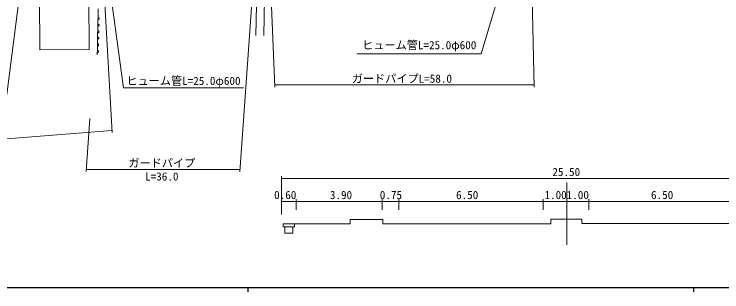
# Model space of a CAD drawing. Units: millimetres, scale not verified, with parts at other scales. Extents: x 40000 to 680000, y 20000 to 380000.
# Drawn here: x 215621 to 374361, y 204000 to 266209 of the extents above; entities that cross this region are included whole.
import ezdxf
from ezdxf.enums import TextEntityAlignment as Align

# ---------------------------------------------------------------- set-up
doc = ezdxf.new("R2010")
doc.units = ezdxf.units.MM
doc.header["$LTSCALE"] = 1000
for name, color, linetype, lineweight in [('M-BGD', 7, 'Continuous', 13), ('M-STR-HTXT', 7, 'Continuous', 13), ('M-TTL-BAND', 7, 'Continuous', 25)]:
    doc.layers.add(name, color=color, linetype=linetype, lineweight=lineweight)
doc.styles.add('ＭＳ ゴシック', font='')
doc.styles.get('ＭＳ ゴシック').set_extended_font_data('MS Gothic')

msp = doc.modelspace()

# ---------------------------------------------------------------- linework, layer by layer
at = {"layer": 'M-BGD'}
for p, q in [((221237, 277234), (221404, 258204)), ((232444, 258301), (232277, 277330)), ((271628, 261409), (271854, 274755)), ((234470, 267439), (234440, 265966)), ((234440, 265966), (234410, 264493)), ((234410, 264493), (234380, 263020)), ((234380, 263020), (234350, 261547)), ((234350, 261547), (234320, 260073)), ((234320, 260073), (234290, 258600)), ((221404, 258204), (232444, 258301)), ((234290, 258600), (234259, 257127)), ((275605, 221342), (275605, 229888)), ((339573, 228490), (339573, 214523)), ((402699, 224228), (275605, 224228)), ((278914, 222399), (278914, 224728)), ((298190, 222399), (298190, 224728)), ((301943, 222399), (301943, 224728)), ((334316, 222399), (334316, 224728)), ((344558, 222399), (344558, 224728)), ((276358, 217129), (276358, 218529)), ((278166, 218529), (278166, 217120)), ((276358, 217129), (278166, 217120))]:
    msp.add_line(p, q, dxfattribs=at)
for points in [[(234815, 284298), (270399, 288824), (269851, 261433)], [(207846, 277872), (211841, 277291), (211423, 274232), (217209, 273353), (213984, 248207)], [(275605, 229388), (402699, 229388), (402699, 221156)], [(275976, 219204), (290997, 219204), (290997, 220232), (298320, 220232), (298320, 219199), (336007, 219199), (336007, 220265), (342928, 220265), (342928, 219293), (380354, 219293), (380354, 220264), (387994, 220264), (387994, 219296), (402786, 219296), (402786, 218379), (400338, 218379), (400338, 219296)], [(275976, 219204), (275976, 218529), (278512, 218529), (278512, 219204)]]:
    msp.add_lwpolyline(points, dxfattribs=at)
for centre, start, end in [((234475, 265229), 257.43604, 100.2214), ((234444, 263755), 257.436, 100.22144), ((234414, 262282), 257.43604, 100.2214), ((234384, 260809), 257.43672, 100.22067), ((234354, 259336), 257.43604, 100.2214), ((234324, 257863), 257.43604, 100.2214)]:
    msp.add_arc(centre, 250, start, end, dxfattribs=at)
at = {"layer": 'M-STR-HTXT'}
for p, q in [((331274, 297189), (332238, 249849)), ((272407, 289818), (274071, 249849)), ((270354, 288525), (266218, 230919)), ((234986, 286024), (237584, 239662)), ((274051, 250348), (332228, 250349)), ((232580, 242862), (231788, 230925)), ((118904, 230644), (237556, 240161)), ((231821, 231424), (266254, 231418))]:
    msp.add_line(p, q, dxfattribs=at)
for points in [[(292580, 257323), (320408, 257323), (333386, 300963)], [(235157, 286358), (240158, 249682), (267066, 249740)]]:
    msp.add_lwpolyline(points, dxfattribs=at)
at = {"layer": 'M-TTL-BAND'}
for p, q in [((40000, 205000), (579000, 205000)), ((268000, 205000), (268000, 204000)), ((368000, 205000), (368000, 204000))]:
    msp.add_line(p, q, dxfattribs=at)

# ---------------------------------------------------------------- texts
at = {"layer": 'M-BGD', "style": 'ＭＳ ゴシック'}
for s, p in [('25.50', (339461, 229388)), ('0.60', (276431, 224228)), ('3.90', (288934, 224228)), ('0.75', (300132, 224228)), ('6.50', (317242, 224228)), ('1.00', (337068, 224228)), ('1.00', (342052, 224228)), ('6.50', (360966, 224228))]:
    msp.add_text(s, height=1833, dxfattribs=at).set_placement(p, align=Align.BOTTOM_CENTER)
at = {"layer": 'M-STR-HTXT', "style": 'ＭＳ ゴシック'}
for s, p in [('ヒューム管L=25.0φ600', (306488, 259271)), ('ヒューム管L=25.0φ600', (253600, 251257)), ('ガードパイプL=58.0', (302585, 251764)), ('ガードパイプ', (248738, 232847)), ('L=36.0', (248738, 229845))]:
    msp.add_text(s, height=1833, dxfattribs=at).set_placement(p, align=Align.MIDDLE_CENTER)

doc.saveas('drawing.dxf')
